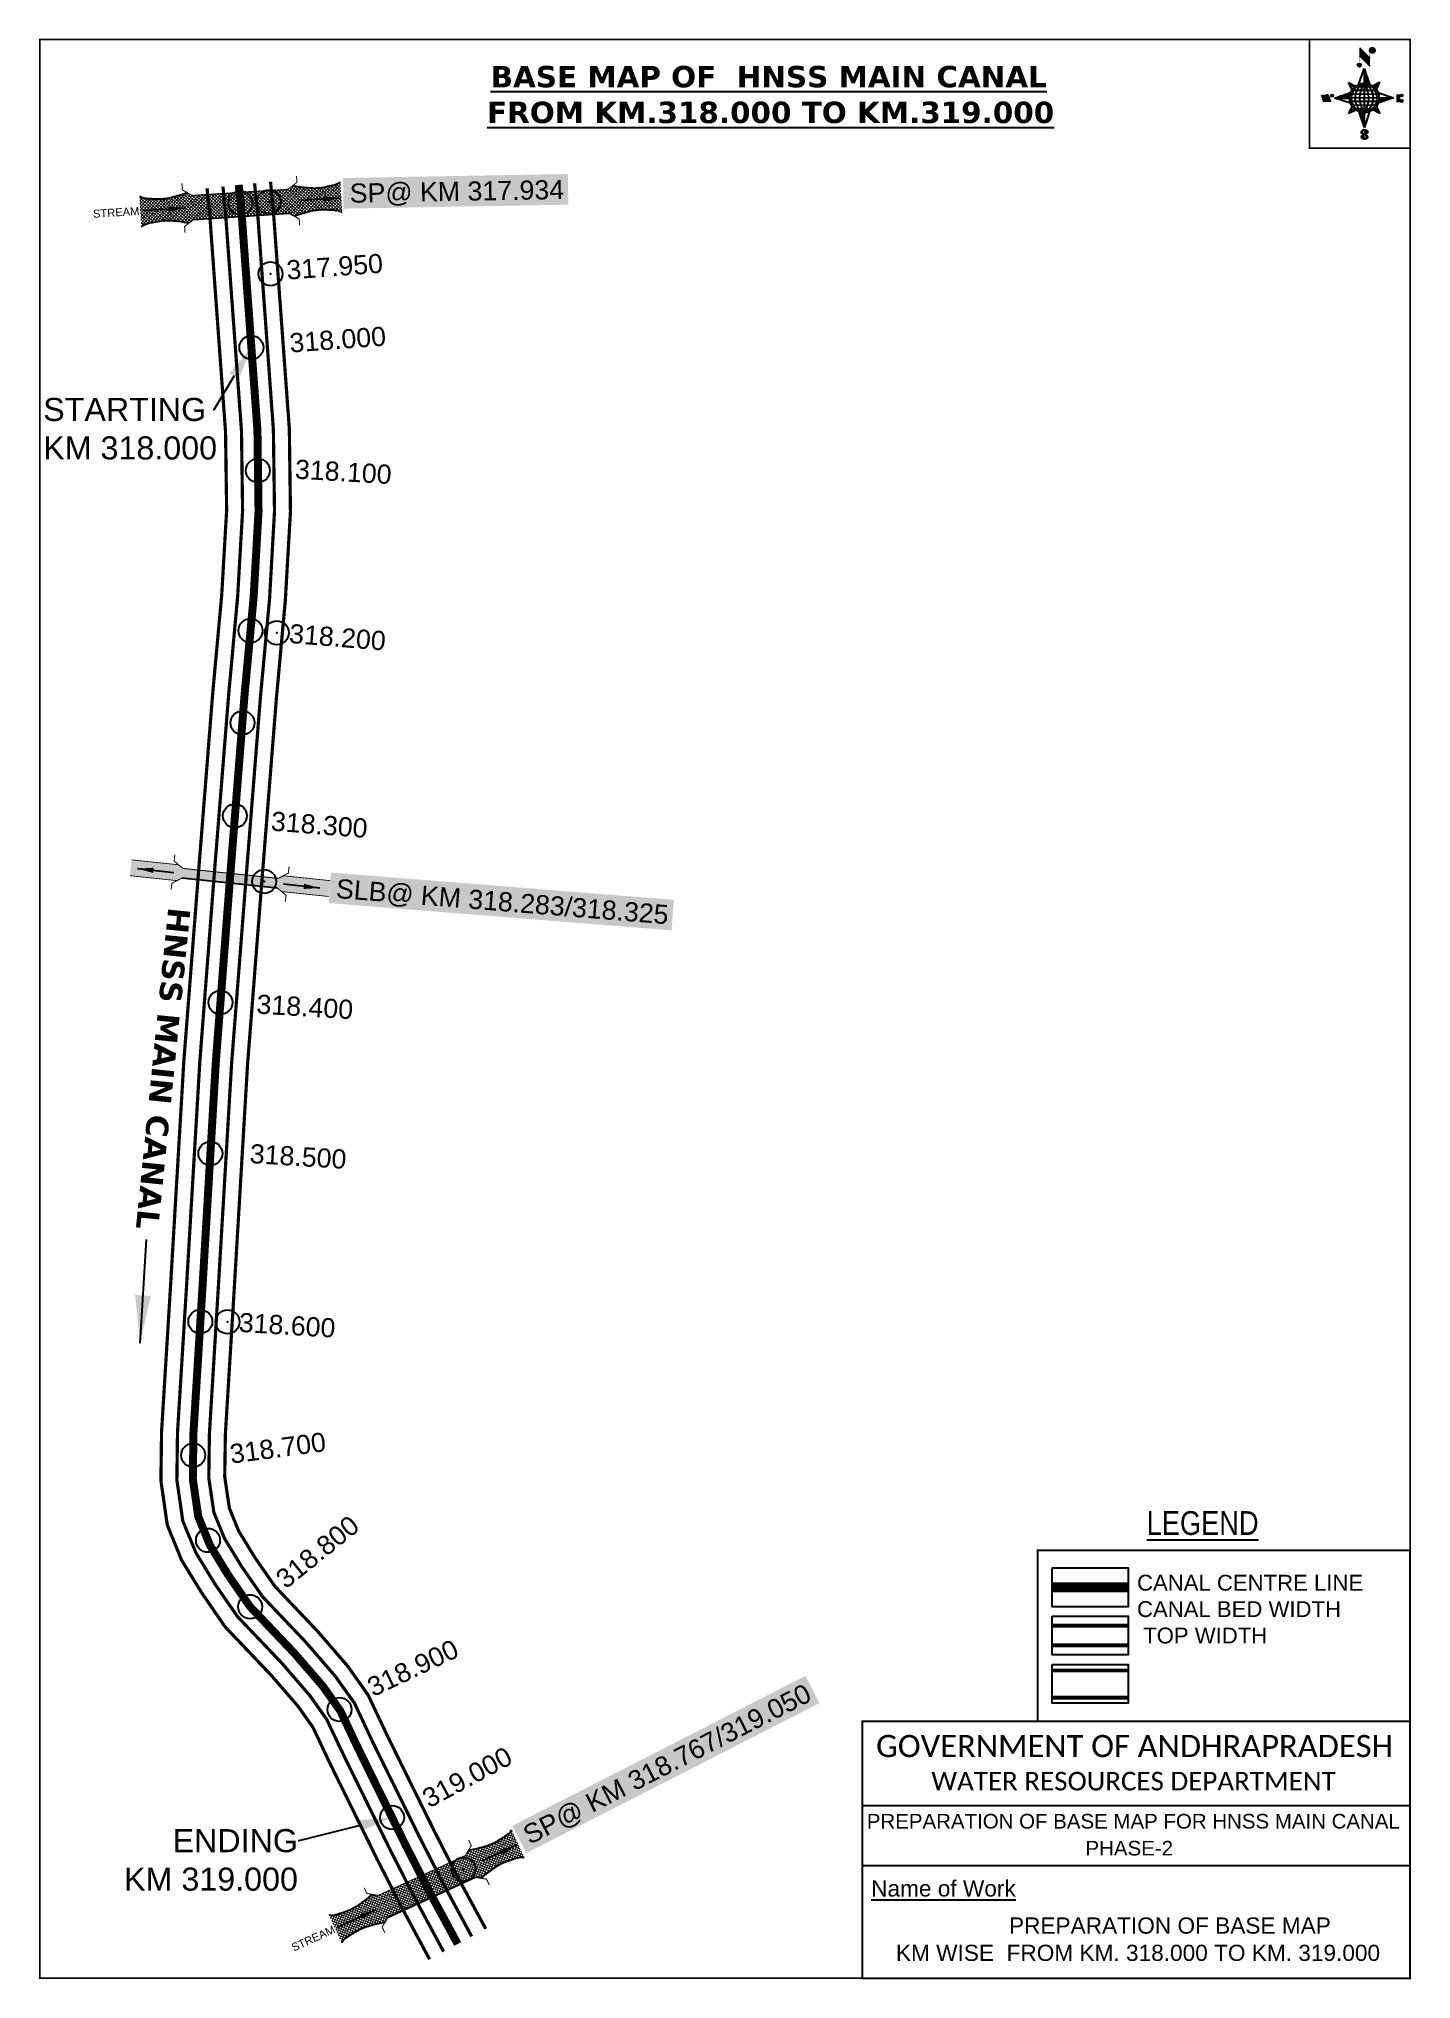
# Model space of a CAD drawing. Header units: inches. Extents: x 789150 to 790010, y 1573464 to 1574680.
import ezdxf
from ezdxf import colors
from ezdxf.entities.mleader import LeaderData, LeaderLine
from ezdxf.enums import TextEntityAlignment as Align
from ezdxf.math import Vec2, Vec3

# ---------------------------------------------------------------- set-up
doc = ezdxf.new("R2010")
doc.units = ezdxf.units.IN
doc.header["$LTSCALE"] = 15
doc.header["$MEASUREMENT"] = 0
doc.header["$PDMODE"] = 32
doc.header["$PDSIZE"] = 15
doc.linetypes.add('ACAD_ISO02W100', pattern=[15, 12, -3])
doc.linetypes.add('HIDDEN2', pattern=[0.1875, 0.125, -0.0625])
for name, color, linetype in [('AQUADUCT', 1, 'Continuous'), ('bord', 1, 'Continuous'), ('CANAL1', 7, 'Continuous'), ('CSMark', 72, 'Continuous'), ('DCBMS', 232, 'Continuous'), ('PAGE', 7, 'Continuous'), ('STRUCTURE', 5, 'Continuous'), ('TEXT', 6, 'Continuous')]:
    doc.layers.add(name, color=color, linetype=linetype)
doc.styles.add('ARIALN', font='ARIALN.TTF')
doc.styles.get("Standard").update_dxf_attribs({"font": 'arial.ttf'})
doc.dimstyles.get("Standard").update_dxf_attribs({"dimtxt": 20, "dimasz": 0.18, "dimexe": 0.18, "dimexo": 0.0625, "dimgap": 0.09, "dimtad": 0, "dimtih": 1, "dimtoh": 1, "dimdec": 4, "dimzin": 0, "dimdsep": 46, "dimtxsty": 'Standard', "dimcen": 0.09, "dimadec": 0, "dimazin": 0, "dimtfac": 1, "dimtdec": 4, "dimtofl": 0, "dimtmove": 0, "dimatfit": 3, "dimfxl": 1, "dimtolj": 1, "dimtzin": 0, "dimarcsym": 0})
pattern_1 = [(267.297113149, (-8720374.938, 50637915.138), (10.5367255337, -0.497431438), [])]
pattern_2 = [(357.297113149, (-8720374.938, 50637915.138), (0.497431438, 10.5367255337), [])]

# ---------------------------------------------------------------- blocks, each defined once
blk = doc.blocks.new('*X26')
at = {"color": 0, "linetype": 'Continuous'}
for p, q in [((6321.6, 240.5), (6322.3, 241.2)), ((6321.6, 240.3), (6322.3, 241)), ((6321.6, 240.1), (6322.3, 240.8)), ((6321.6, 239.9), (6322.4, 240.7)), ((6321.6, 239.8), (6322.4, 240.6)), ((6321.6, 239.6), (6322.5, 240.5)), ((6321.6, 239.4), (6322.5, 240.3)), ((6321.6, 239.2), (6322.6, 240.2)), ((6321.7, 239.1), (6322.6, 240.1)), ((6321.8, 240.8), (6322.4, 241.4)), ((6321.8, 239), (6322.7, 240)), ((6321.8, 239), (6322.8, 239.9)), ((6321.9, 238.9), (6322.9, 239.8)), ((6322, 238.8), (6323, 239.7)), ((6322.1, 241.3), (6322.4, 241.6)), ((6322.1, 238.7), (6323.1, 239.6)), ((6322.2, 238.6), (6323.1, 239.6)), ((6322.3, 238.5), (6323.2, 239.5)), ((6322.4, 238.5), (6323.3, 239.4)), ((6322.5, 238.4), (6323.4, 239.3)), ((6322.7, 238.4), (6323.6, 239.3)), ((6322.8, 238.3), (6323.7, 239.2)), ((6322.9, 238.3), (6323.8, 239.1)), ((6323.1, 238.2), (6323.9, 239.1)), ((6323.2, 238.2), (6324, 239)), ((6323.3, 238.2), (6324.2, 239)), ((6323.5, 238.1), (6324.3, 238.9)), ((6323.7, 238.1), (6324.4, 238.9)), ((6323.8, 238.1), (6324.6, 238.8)), ((6324.1, 238.2), (6324.7, 238.8)), ((6324.3, 238.3), (6324.9, 238.8)), ((6324.6, 238.3), (6325.1, 238.8)), ((6324.8, 238.4), (6325.2, 238.8)), ((6325.1, 238.5), (6325.4, 238.8)), ((6325.4, 238.6), (6325.6, 238.8))]:
    blk.add_line(p, q, dxfattribs=at)
blk = doc.blocks.new('*X25')
at = {"color": 0, "linetype": 'Continuous'}
for p, q in [((6324.4, 240.3), (6324.5, 240.4)), ((6324.6, 240.3), (6324.8, 240.5)), ((6324.7, 240.2), (6325, 240.5)), ((6324.8, 240.2), (6325.2, 240.6)), ((6325, 240.1), (6325.5, 240.6)), ((6325.1, 240.1), (6325.6, 240.6)), ((6325.2, 240), (6325.8, 240.6)), ((6325.3, 240), (6326, 240.6)), ((6325.4, 239.9), (6326.1, 240.6)), ((6325.5, 239.8), (6326.2, 240.5)), ((6325.6, 239.8), (6326.3, 240.5)), ((6325.7, 239.7), (6326.5, 240.4)), ((6325.9, 239.6), (6326.6, 240.3)), ((6326, 239.5), (6326.7, 240.3)), ((6326, 239.4), (6326.8, 240.2)), ((6326.1, 239.3), (6327, 240.2)), ((6326.2, 239.3), (6327.1, 240.1)), ((6326.3, 239.2), (6327.1, 240)), ((6326.4, 239.1), (6327.2, 239.9)), ((6326.5, 239), (6327.3, 239.8)), ((6326.5, 238.9), (6327.4, 239.7)), ((6326.6, 238.8), (6327.5, 239.6)), ((6326.7, 238.7), (6327.5, 239.5)), ((6326.8, 238.6), (6327.6, 239.4)), ((6326.8, 238.5), (6327.7, 239.3)), ((6326.8, 236.5), (6327.4, 237)), ((6326.9, 238.3), (6327.8, 239.2)), ((6326.9, 238.2), (6327.9, 239.1)), ((6326.9, 236.8), (6327.6, 237.4)), ((6327, 238.1), (6327.8, 239)), ((6327, 237.9), (6327.8, 238.8)), ((6327, 237.8), (6327.8, 238.6)), ((6327, 237.6), (6327.8, 238.4)), ((6327, 237.4), (6327.8, 238.2)), ((6327, 237.3), (6327.8, 238)), ((6327, 237.1), (6327.8, 237.9))]:
    blk.add_line(p, q, dxfattribs=at)
blk = doc.blocks.new('H')
at = {"layer": 'bord', "extrusion": (0.000427885, 0.004792, 0.999988)}
h = blk.add_hatch(dxfattribs=at)
h.set_pattern_fill('LINE', color=8, scale=84.387686, angle=-2.7029, style=0)
h.set_pattern_definition(pattern_2)
h.paths.add_polyline_path([(-492, 786, -0.090992), (-448, 775), (-486, 912)])
h = blk.add_hatch(dxfattribs=at)
h.set_pattern_fill('LINE', color=8, scale=84.387686, angle=-92.7029, style=0)
h.set_pattern_definition(pattern_1)
h.paths.add_polyline_path([(-625, 665, -0.090992), (-615, 710), (-751, 671)])
h = blk.add_hatch(dxfattribs=at)
h.set_pattern_fill('LINE', color=8, scale=84.387686, angle=-2.7029, style=0)
h.set_pattern_definition(pattern_2)
h.paths.add_polyline_path([(-504, 533, -0.090992), (-549, 543), (-510, 406)])
h = blk.add_hatch(dxfattribs=at)
h.set_pattern_fill('LINE', color=8, scale=84.387686, angle=-92.7029, style=0)
h.set_pattern_definition(pattern_1)
h.paths.add_polyline_path([(-246, 647), (-372, 653, -0.090992), (-382, 609)])
for p, q in [((-519, 1020, -1217), (-435, 927, -1216)), ((-516, 1087, -1217), (-432, 994, -1217)), ((-538, 774, -1216), (-487, 906, -1216)), ((-487, 906, -1216), (-493, 780, -1216)), ((-487, 906, -1216), (-448, 769, -1216)), ((-865, 701, -1215), (-847, 638, -1215)), ((-847, 700, -1215), (-829, 637, -1215)), ((-829, 699, -1215), (-811, 636, -1215)), ((-829, 699, -1215), (-811, 698, -1215)), ((-811, 698, -1215), (-794, 635, -1215)), ((-752, 665, -1215), (-615, 704, -1215)), ((-627, 794, -1216), (-567, 760, -1216)), ((-627, 794, -1216), (-584, 747, -1215)), ((-599, 731, -1215), (-627, 794, -1216)), ((-421, 753, -1216), (-359, 781, -1216)), ((-359, 781, -1216), (-405, 739, -1216)), ((-359, 781, -1216), (-392, 721, -1215)), ((-379, 693, -1215), (-246, 641, -1215)), ((-213, 669, -1215), (-217, 601, -1215)), ((-752, 665, -1215), (-625, 659, -1215)), ((-619, 614, -1215), (-752, 665, -1215)), ((-639, 526, -1214), (-606, 585, -1215)), ((-639, 526, -1214), (-593, 568, -1215)), ((-577, 553, -1215), (-639, 526, -1214)), ((-511, 400, -1214), (-549, 537, -1214)), ((-460, 533, -1215), (-511, 400, -1214)), ((-505, 527, -1214), (-511, 400, -1214)), ((-371, 513, -1214), (-431, 546, -1215)), ((-371, 513, -1214), (-414, 560, -1215)), ((-399, 576, -1215), (-371, 513, -1214)), ((-246, 641, -1215), (-383, 603, -1215)), ((-373, 647, -1215), (-246, 641, -1215)), ((-197, 600, -1215), (-194, 668, -1215))]:
    blk.add_line(p, q, dxfattribs=at)
at = {"layer": 'bord', "color": 8, "linetype": 'ByBlock', "extrusion": (0.000427885, 0.004792, 0.999988)}
for p, q in [((-375, 679, -1215), (-620, 691, -1215)), ((-386, 711, -1215), (-605, 722, -1215)), ((-411, 744, -1216), (-578, 752, -1216)), ((-493, 780, -1216), (-505, 527, -1214)), ((-373, 647, -1215), (-625, 659, -1215)), ((-378, 616, -1215), (-623, 628, -1215)), ((-392, 585, -1215), (-611, 595, -1215)), ((-420, 555, -1215), (-587, 562, -1215))]:
    blk.add_line(p, q, dxfattribs=at)
at = {"layer": 'bord', "extrusion": (0.000427885, 0.004792, 0.999988), "elevation": -1212}
for points, const_width in [([(-522, 960), (-516, 1093)], 1.61), ([(-434, 933), (-428, 1066)], 1.61), ([(-870, 707), (-846, 706)], 0.642), ([(-829, 643), (-821, 678)], 0.642), ([(-793, 641), (-782, 694)], 0.642), ([(-223, 676), (-174, 673)], 0.706), ([(-829, 643), (-855, 644)], 0.642), ([(-811, 642), (-784, 641)], 0.642), ([(-177, 605), (-226, 607)], 0.706), ([(-195, 645), (-185, 644)], 0.706)]:
    blk.add_lwpolyline(points, dxfattribs=dict(at, const_width=const_width))
for points, const_width in [([(-414, 1073, 1), (-398, 1058, 1)], 22.3), ([(-530, 950, 1), (-520, 939, 1)], 14.8), ([(-776, 697, 1), (-769, 690, 1)], 8.9), ([(-180, 618, 1), (-173, 611, 1)], 9.79), ([(-178, 667, 1), (-171, 660, 1)], 9.79), ([(-490, 362, 1), (-498, 369, 1)], 11.1), ([(-525, 322, 1), (-533, 329, 1)], 11.1)]:
    blk.add_lwpolyline(points, format="xyb", close=True, dxfattribs=dict(at, const_width=const_width))
for points in [[(-537, 317), (-531, 310), (-520, 307), (-505, 307), (-494, 310), (-486, 318), (-487, 326), (-491, 333), (-494, 336), (-503, 341), (-522, 347), (-530, 352), (-534, 355), (-537, 363), (-537, 373), (-530, 381), (-520, 384), (-504, 384), (-493, 380), (-487, 373)], [(-522, 348), (-526, 354), (-528, 361), (-528, 371), (-526, 375), (-521, 381), (-515, 384)], [(-505, 307), (-499, 312), (-497, 319), (-497, 327), (-501, 335), (-509, 343)]]:
    blk.add_lwpolyline(points, dxfattribs=at)
at = {"layer": 'bord', "extrusion": (0.000427885, 0.004792, 0.999988)}
for centre, radius in [((-406, 1065, -1212), 22.3), ((-525, 944, -1212), 14.8), ((-773, 694, -1212), 8.9), ((-498, 659, -1212), 127), ((-177, 615, -1212), 9.79), ((-174, 663, -1212), 9.79), ((-494, 365, -1212), 11.1), ((-529, 325, -1212), 11.1)]:
    blk.add_circle(centre, radius, dxfattribs=at)
at = {"layer": 'bord', "color": 8, "linetype": 'ByBlock', "extrusion": (0.000427885, 0.004792, 0.999988)}
for centre, radius, start, end in [((-482, 658, -1212), 128, 94.9254, 259.6691), ((-437, 656, -1212), 141, 113.2864, 241.308), ((-316, 651, -1212), 222, 142.5892, 212.0053), ((-560, 662, -1212), 141, 293.2864, 61.308), ((-681, 668, -1212), 222, 322.5892, 32.0053), ((-515, 660, -1212), 128, 274.9254, 79.6691)]:
    blk.add_arc(centre, radius, start, end, dxfattribs=at)
at = {"layer": 'bord', "extrusion": (0.000427885, 0.004792, 0.999988)}
for points in [[(-516, 1093, -1212), (-431, 1000, -1212), (-519, 1026, -1212), (-434, 933, -1212)], [(-864, 707, -1212), (-846, 706, -1212), (-846, 644, -1212), (-829, 643, -1212)], [(-829, 705, -1212), (-811, 704, -1212), (-811, 642, -1212), (-793, 641, -1212)], [(-193, 674, -1212), (-197, 606, -1212), (-213, 675, -1212), (-216, 607, -1212)]]:
    blk.add_solid(points, dxfattribs=at)
at = {"layer": 'bord', "extrusion": (0.000427885, 0.004792, 0.999988), "xscale": 7.977342409717546, "yscale": 7.977342408231451, "zscale": 7.977342408476333, "rotation": 138.0840426661453}
for name, p in [('*X25', (38301, -31929, -1212)), ('*X26', (38314, -31951, -1212))]:
    blk.add_blockref(name, p, dxfattribs=at)
blk = doc.blocks.new('SP')
at = {"layer": 'STRUCTURE'}
h = blk.add_hatch(dxfattribs=at)
h.set_pattern_fill('DASH', color=256, scale=8, style=0)
edge = h.paths.add_edge_path()
edge.add_spline(control_points=[(769825.7, 1706742.1), (769825.3, 1706741.8), (769823.8, 1706740.8), (769820.9, 1706740.3), (769817, 1706739.7), (769811.4, 1706738.9), (769804, 1706739.7), (769798.4, 1706741), (769795.6, 1706741.6)], knot_values=[0, 0, 0, 0, 1.613557, 5.24513, 8.624976, 13.470124, 22.190216, 30.746377, 30.746377, 30.746377, 30.746377], degree=3, periodic=0)
edge.add_line((769795.6, 1706741.6), (769792.6, 1706739.6))
edge.add_line((769792.6, 1706739.6), (769732.6, 1706739.6))
edge.add_line((769732.6, 1706739.6), (769729.6, 1706741.6))
edge.add_spline(control_points=[(769729.6, 1706741.6), (769726.9, 1706740.9), (769721.3, 1706739.5), (769713.9, 1706738.5), (769708.3, 1706739.1), (769704.4, 1706739.6), (769701.5, 1706740), (769700, 1706741), (769699.5, 1706741.3)], knot_values=[0, 0, 0, 0, 8.556161, 17.276253, 22.121402, 25.501247, 29.13282, 30.746377, 30.746377, 30.746377, 30.746377], degree=3, periodic=0)
edge.add_line((769699.5, 1706741.3), (769699.5, 1706722.1))
edge.add_spline(control_points=[(769699.5, 1706722.1), (769700, 1706722.4), (769701.4, 1706723.4), (769704.3, 1706724), (769708.2, 1706724.5), (769713.8, 1706725.3), (769721.2, 1706724.5), (769726.8, 1706723.3), (769729.6, 1706722.6)], knot_values=[0, 0, 0, 0, 1.613557, 5.24513, 8.624976, 13.470124, 22.190216, 30.746377, 30.746377, 30.746377, 30.746377], degree=3, periodic=0)
edge.add_line((769729.6, 1706722.6), (769732.6, 1706724.6))
edge.add_line((769732.6, 1706724.6), (769792.6, 1706724.6))
edge.add_line((769792.6, 1706724.6), (769795.6, 1706722.6))
edge.add_spline(control_points=[(769795.6, 1706722.6), (769798.4, 1706723.3), (769803.9, 1706724.8), (769811.3, 1706725.8), (769817, 1706725.1), (769820.9, 1706724.7), (769823.8, 1706724.2), (769825.2, 1706723.3), (769825.7, 1706723)], knot_values=[0, 0, 0, 0, 8.556161, 17.276253, 22.121402, 25.501247, 29.13282, 30.746377, 30.746377, 30.746377, 30.746377], degree=3, periodic=0)
edge.add_line((769825.7, 1706723), (769825.7, 1706742.1))
h.paths.add_polyline_path([(769764.2, 1706732.1, -1), (769761.1, 1706732.1, -1)], flags=0)
h.paths.add_polyline_path([(769761.1, 1706732.1, 1), (769764.2, 1706732.1, 1)], flags=16)
at = {"layer": 'STRUCTURE', "const_width": 0.628}
for points in [[(769726.6, 1706747.6), (769726.6, 1706743.6), (769732.6, 1706739.6), (769792.6, 1706739.6), (769798.6, 1706743.6), (769798.6, 1706747.6)], [(769726.6, 1706716.6), (769726.6, 1706720.6), (769732.6, 1706724.6), (769792.6, 1706724.6), (769798.6, 1706720.6), (769798.6, 1706716.6)]]:
    blk.add_lwpolyline(points, dxfattribs=at)
at = {"layer": 'STRUCTURE', "color": 3}
blk.add_lwpolyline([(769732.6, 1706724.6), (769792.6, 1706724.6)], dxfattribs=at)
blk.add_lwpolyline([(769732.6, 1706724.6), (769792.6, 1706724.6)], dxfattribs=at)
at = {"layer": 'STRUCTURE', "color": 0}
blk.add_circle((769762.6, 1706732.1), 1.55, dxfattribs=at)
at = {"layer": 'STRUCTURE'}
for points in [[(769699.5, 1706741.3), (769700.9, 1706740.5), (769704.4, 1706739.6), (769707.8, 1706739.2), (769712.6, 1706738.8), (769721.3, 1706739.7), (769729.6, 1706741.6)], [(769825.7, 1706742.1), (769824.3, 1706741.3), (769820.8, 1706740.3), (769817.5, 1706739.8), (769812.7, 1706739.2), (769804, 1706739.9), (769795.6, 1706741.6)], [(769825.7, 1706723), (769824.3, 1706723.8), (769820.8, 1706724.7), (769817.4, 1706725.1), (769812.6, 1706725.5), (769803.9, 1706724.6), (769795.6, 1706722.6)], [(769699.5, 1706722.1), (769700.9, 1706723), (769704.4, 1706724), (769707.7, 1706724.5), (769712.5, 1706725), (769721.2, 1706724.4), (769729.6, 1706722.6)]]:
    blk.add_spline(points, degree=3, dxfattribs=at)
at = {"layer": 'STRUCTURE', "color": 0}
blk.add_text('STREAM', height=5, dxfattribs=at).set_placement((769684.3, 1706732.1), align=Align.MIDDLE_CENTER)
for points in [[(769727.4, 1706732.1), (769700.8, 1706732.1)], [(769824.4, 1706732.1), (769800.5, 1706732.1)]]:
    blk.add_leader(points, dimstyle='Standard', override={"dimasz": 10, "dimgap": 0.09, "dimtad": 0}, dxfattribs=at)
blk = doc.blocks.new('SLB')
at = {"layer": 'STRUCTURE'}
h = blk.add_hatch(dxfattribs=at)
h.set_pattern_fill('DOTS', color=6, scale=20, angle=320.3722, style=0)
h.set_pattern_definition([(320.372247934, (-159.4327, -72.9564), (1.2786241598, 0.5641323054), [0, -1.25])])
h.paths.add_polyline_path([(769699.5, 1706871.1), (769699.5, 1706861.1), (769729.1, 1706861.1), (769732.1, 1706863.1), (769792.1, 1706863.1), (769795.1, 1706861.1), (769824.7, 1706861.1), (769824.7, 1706871.1), (769795.1, 1706871.1), (769792.1, 1706869.1), (769732.1, 1706869.1), (769729.1, 1706871.1)])
at = {"layer": 'STRUCTURE', "color": 6, "const_width": 0.628}
for points in [[(769726.1, 1706877.1), (769726.1, 1706873.1), (769732.1, 1706869.1), (769792.1, 1706869.1), (769798.1, 1706873.1), (769798.1, 1706877.1)], [(769726.1, 1706855.1), (769726.1, 1706859.1), (769732.1, 1706863.1), (769792.1, 1706863.1), (769798.1, 1706859.1), (769798.1, 1706855.1)]]:
    blk.add_lwpolyline(points, dxfattribs=at)
at = {"layer": 'STRUCTURE', "color": 6, "linetype": 'ACAD_ISO02W100', "ltscale": 0.5, "const_width": 0.5}
for points in [[(769699.5, 1706871.1), (769729.1, 1706871.1)], [(769699.5, 1706861.1), (769729.1, 1706861.1)], [(769795.1, 1706871.1), (769824.7, 1706871.1)], [(769795.1, 1706861.1), (769824.7, 1706861.1)]]:
    blk.add_lwpolyline(points, dxfattribs=at)
at = {"layer": 'STRUCTURE', "color": 6}
blk.add_lwpolyline([(769732.1, 1706863.1), (769792.1, 1706863.1)], dxfattribs=at)
blk.add_lwpolyline([(769732.1, 1706863.1), (769792.1, 1706863.1)], dxfattribs=at)
at = {"layer": 'STRUCTURE', "color": 0}
blk.add_circle((769762.1, 1706866.1), 1.24, dxfattribs=at)
for points in [[(769703.8, 1706866), (769726.7, 1706866)], [(769818.6, 1706865.8), (769795.7, 1706865.8)]]:
    blk.add_leader(points, dimstyle='Standard', override={"dimasz": 10, "dimgap": 0.09, "dimtad": 0}, dxfattribs=at)

msp = doc.modelspace()

# ---------------------------------------------------------------- linework, layer by layer
at = {"layer": 'CANAL1', "color": 200, "const_width": 2}
for points in [[(789295, 1574590.7), (789296.7, 1574573.6), (789306.8, 1574435.8), (789307.5, 1574383.8), (789304.3, 1574328.5), (789298.7, 1574267), (789289.7, 1574153.8), (789280.6, 1574037.3), (789272.3, 1573897.3), (789266.7, 1573805.6), (789266.3, 1573779), (789269.2, 1573759.3), (789275, 1573745), (789285.3, 1573728.2), (789297.8, 1573710.2), (789324.6, 1573682), (789343.5, 1573660.1), (789356.2, 1573642.1), (789368.2, 1573616.7), (789397.5, 1573557.2), (789412.8, 1573527.2), (789429.9, 1573495.6)], [(789255.2, 1574586.6), (789256.9, 1574570.1), (789266.8, 1574434), (789267.5, 1574384.7), (789264.4, 1574331.5), (789258.8, 1574270.5), (789249.8, 1574156.9), (789240.7, 1574040), (789232.4, 1573899.7), (789226.7, 1573807.1), (789226.3, 1573776.4), (789230.3, 1573748.7), (789239.2, 1573726.8), (789251.8, 1573706.3), (789266.6, 1573684.8), (789294.9, 1573655.1), (789312, 1573635.4), (789321.6, 1573621.9), (789332.2, 1573599.4), (789361.8, 1573539.3), (789377.4, 1573508.7), (789394.7, 1573476.5)]]:
    msp.add_lwpolyline(points, dxfattribs=at)
at = {"layer": 'CANAL1', "color": 5, "const_width": 2}
for points in [[(789265.2, 1574587.6), (789266.8, 1574571), (789276.8, 1574434.5), (789277.5, 1574384.5), (789274.4, 1574330.7), (789268.8, 1574269.6), (789259.7, 1574156.1), (789250.7, 1574039.3), (789242.4, 1573899.1), (789236.7, 1573806.7), (789236.3, 1573777), (789240, 1573751.3), (789248.2, 1573731.4), (789260.1, 1573711.8), (789274.4, 1573691.2), (789302.3, 1573661.9), (789319.8, 1573641.6), (789330.2, 1573626.9), (789341.2, 1573603.7), (789370.7, 1573543.7), (789386.3, 1573513.3), (789403.5, 1573481.3)], [(789285, 1574589.7), (789286.8, 1574572.7), (789296.8, 1574435.3), (789297.5, 1574384), (789294.4, 1574329.2), (789288.7, 1574267.9), (789279.7, 1574154.5), (789270.6, 1574037.9), (789262.3, 1573897.9), (789256.7, 1573806), (789256.3, 1573778.3), (789259.5, 1573756.6), (789266.1, 1573740.4), (789276.9, 1573722.7), (789290, 1573703.8), (789317.1, 1573675.3), (789335.6, 1573653.9), (789347.6, 1573637.1), (789359.2, 1573612.4), (789388.6, 1573552.7), (789404, 1573522.6), (789421.1, 1573490.8)]]:
    msp.add_lwpolyline(points, dxfattribs=at)
at = {"layer": 'CANAL1', "color": 1, "linetype": 'HIDDEN2', "ltscale": 8, "const_width": 5}
msp.add_lwpolyline([(789275.1, 1574588.7), (789276.8, 1574571.9), (789286.8, 1574434.9), (789287.5, 1574384.2), (789284.4, 1574330), (789278.7, 1574268.7), (789269.7, 1574155.3), (789268.3, 1574137.1), (789263.6, 1574076.2), (789260.7, 1574038.6), (789252.4, 1573898.5), (789246.7, 1573806.4), (789246.3, 1573777.7), (789249.7, 1573754), (789257.1, 1573735.9), (789268.5, 1573717.3), (789282.2, 1573697.5), (789309.7, 1573668.6), (789327.7, 1573647.8), (789338.9, 1573632), (789350.2, 1573608.1), (789371.2, 1573565.4), (789379.6, 1573548.2), (789395.1, 1573517.9), (789408.5, 1573493.2), (789412.3, 1573486.1)], dxfattribs=at)
at = {"layer": 'CANAL1', "color": 1, "linetype": 'HIDDEN2', "ltscale": 100, "const_width": 6.2, "elevation": -0.4}
msp.add_lwpolyline([(789832.6, 1573709.7), (789785.1, 1573709.7)], dxfattribs=at)
at = {"layer": 'CANAL1', "color": 5, "const_width": 2.48, "elevation": -0.4}
for points in [[(789832.6, 1573685.6), (789785.1, 1573685.6)], [(789832.6, 1573673.2), (789785.1, 1573673.2)]]:
    msp.add_lwpolyline(points, dxfattribs=at)
at = {"layer": 'CANAL1', "color": 200, "const_width": 2.48, "elevation": -0.4}
for points in [[(789832.6, 1573657.5), (789785.1, 1573657.5)], [(789832.6, 1573640.5), (789785.1, 1573640.5)]]:
    msp.add_lwpolyline(points, dxfattribs=at)
at = {"layer": 'CSMark', "color": 3}
for p in [(789276.2, 1574577.4), (789295, 1574533), (789283, 1574486.8), (789287.1, 1574409.6), (789282.5, 1574309.3), (789299, 1574308), (789277.4, 1574251.5), (789272.7, 1574193.2), (789263.6, 1574076.3), (789263.6, 1574076.2), (789257.3, 1573981.6), (789251, 1573876.2), (789268, 1573876), (789246.5, 1573792.4), (789255.8, 1573739.1), (789282.2, 1573697.5), (789338.2, 1573633), (789371.2, 1573565.4)]:
    msp.add_point(p, dxfattribs=at)
at = {"layer": 'CSMark'}
for p in [(789294, 1574578, 7), (789291, 1574152, 8), (789416, 1573533, 9)]:
    msp.add_point(p, dxfattribs=at)
at = {"layer": 'PAGE', "const_width": 1.03}
msp.add_lwpolyline([(790009.4, 1573464.6), (790009.4, 1574679.8), (789150.3, 1574679.8), (789150.3, 1573464.6), (790009.4, 1573464.6)], dxfattribs=at)
at = {"layer": 'PAGE'}
for points, const_width in [([(790009.4, 1574679.8), (789946.3, 1574679.8), (789946.3, 1574611.8), (790009.4, 1574611.8)], 1.03), ([(789775.9, 1573732.9), (790009.4, 1573732.9), (790009.4, 1573625.6), (789775.9, 1573625.6)], 1.24), ([(789666, 1573625.6), (790009.4, 1573625.6), (790009.4, 1573464.6), (789666, 1573464.6)], 1.24)]:
    msp.add_lwpolyline(points, close=True, dxfattribs=dict(at, const_width=const_width))
at = {"layer": 'PAGE', "elevation": -0.4}
for points in [[(789785.1, 1573721.9), (789832.6, 1573721.9), (789832.6, 1573697.5), (789785.1, 1573697.5)], [(789785.1, 1573691.6), (789832.6, 1573691.6), (789832.6, 1573667.3), (789785.1, 1573667.3)], [(789785.1, 1573661.3), (789832.6, 1573661.3), (789832.6, 1573637), (789785.1, 1573637)]]:
    msp.add_lwpolyline(points, close=True, dxfattribs=at)
at = {"layer": 'PAGE'}
for points in [[(789666, 1573572.8), (790009.4, 1573572.8)], [(789666, 1573535.3), (790009.4, 1573535.3)]]:
    msp.add_lwpolyline(points, dxfattribs=at)

# ---------------------------------------------------------------- block references
at = {"layer": 'AQUADUCT', "color": 1, "xscale": 0.07273480644030612, "yscale": 0.07273480647565665, "zscale": 0.07273480643389475, "rotation": 3.078330607406165}
msp.add_blockref('H', (790019.4, 1574597.7, 88.3), dxfattribs=at)
at = {"layer": 'STRUCTURE', "color": 0}
for name, p, rotation in [('SP', (129816.1, -177730.9), 3.652873963705315), ('SLB', (-153912, -43354.4), 354.0276219241813), ('SP', (800069.7, -298737.1), 24.6028441082081)]:
    msp.add_blockref(name, p, dxfattribs=dict(at, rotation=rotation))

# ---------------------------------------------------------------- texts
at = {"layer": 'CANAL1', "insert": (789245, 1574135.8), "char_height": 14, "width": 205.129, "attachment_point": 1, "rotation": 264.224}
msp.add_mtext('\\pi0.96322;{\\fVerdana|b1|i0|c0|p34;HNSS MAIN CANAL}', dxfattribs=at)
at = {"layer": 'CSMark', "color": 1}
for s, rotation, p in [('317.950', 4.1671, (789305, 1574535.3)), ('318.000', 4.1671, (789306.9, 1574489.6)), ('318.100', 356.7418, (789310.4, 1574410.6)), ('318.200', 355.4524, (789306.8, 1574307.6)), ('318.300', 355.5644, (789295.4, 1574190)), ('318.400', 356.6114, (789286.3, 1574075.3)), ('318.500', 356.4954, (789282.1, 1573981.6)), ('318.600', 356.4954, (789275.2, 1573875.8)), ('318.700', 7.5449, (789269.5, 1573793.1)), ('318.800', 38.8518, (789300.8, 1573712.9)), ('318.900', 25.3141, (789356.8, 1573646.2)), ('319.000', 28.2919, (789391.6, 1573576.3))]:
    msp.add_text(s, height=12, rotation=rotation, dxfattribs=at).set_placement(p, align=Align.MIDDLE_LEFT)
at = {"layer": 'PAGE', "extrusion": (0.000201441, 0.004807, 0.999988), "style": 'ARIALN'}
msp.add_text('%%ULEGEND', height=14.89, rotation=359.9999, dxfattribs=at).set_placement((789879.3, 1573731, 7723.9), align=Align.MIDDLE)
at = {"layer": 'PAGE', "extrusion": (0.000201441, 0.004807, 0.999988)}
for s, height, p in [('PREPARATION OF BASE MAP FOR HNSS MAIN CANAL', 9.179, (789668.8, 1573539.5, 7722.9)), ('%%UName of Work', 10.155, (789671.5, 1573496.9, 7721.5))]:
    msp.add_text(s, height=height, rotation=359.9999, dxfattribs=at).set_placement(p)
for s, height, p in [('PHASE-2', 9.18, (789833.3, 1573527.2, 7722.8)), ('PREPARATION OF BASE MAP', 10.155, (789858.8, 1573478.7, 7721.6)), ('KM WISE  FROM KM. 318.000 TO KM. 319.000', 10.155, (789838.8, 1573461.6, 7721.6))]:
    msp.add_text(s, height=height, rotation=359.9999, dxfattribs=at).set_placement(p, align=Align.MIDDLE_CENTER)
at = {"layer": 'PAGE', "extrusion": (0.000201441, 0.004807, 0.999988), "attachment_point": 1, "text_direction": (1, -1e-06, -0.000201)}
for s, insert, char_height, width in [('CANAL CENTRE LINE CANAL BED WIDTH {\\H2.3717x; }\\P TOP WIDTH{\\H1.9152x; }', (789838.2, 1573717.5, -0.4), 9.925, 174.653), ('\\pi3.7102;{\\fCalibri|b0|i0|c0|p34;\\H1.3333x;GOVERNMENT OF ANDHRAPRADESH\\P\\pi38.33;\\H0.83998x;WATER RESOURCES DEPARTMENT}', (789670.9, 1573617.1, -1.4), 10.4, 332.169)]:
    msp.add_mtext(s, dxfattribs=dict(at, insert=insert, char_height=char_height, width=width))
at = {"layer": 'STRUCTURE', "color": 5, "char_height": 12, "attachment_point": 1, "bg_fill": 1, "box_fill_scale": 1.3, "bg_fill_color": 7, "bg_fill_true_color": 16777215, "bg_fill_transparency": 4390977}
for s, insert, width, rotation in [('\\pi0.43653;SP@ KM 317.934', (789344.1, 1574589.5), 133.749, 1.0036), ('\\pi0.43653;SLB@ KM 318.283/318.325', (789336.2, 1574153.8), 208.467, 355.4524), ('\\pi0.50202;SP@ KM 318.767/319.050', (789451.5, 1573558.6), 199.143, 27.0916)]:
    msp.add_mtext(s, dxfattribs=dict(at, insert=insert, width=width, rotation=rotation))
at = {"layer": 'TEXT', "color": 1, "insert": (789410.5, 1574663.3), "char_height": 13.441, "width": 392.704, "attachment_point": 1}
msp.add_mtext('\\pi22.493;{\\fVerdana|b1|i0|c0|p34;\\LBASE MAP OF  HNSS MAIN CANAL \\P\\pi20.227;FROM KM.318.000 TO KM.319.000}', dxfattribs=at)

# ---------------------------------------------------------------- leaders
at = {"layer": 'CANAL1'}
msp.add_leader([(789213.2, 1573862.7), (789217.2, 1573927.6)], dimstyle='Standard', override={"dimasz": 30, "dimgap": 0.09, "dimtad": 0}, dxfattribs=at)
at = {"layer": 'DCBMS', "color": 5}
ml = msp.add_multileader_mtext('Standard', dxfattribs=at)
ml.set_content('STARTING\\PKM 318.000', color=5)
ml.set_leader_properties()
ml.build(insert=Vec2(0, 0))
ml.multileader.update_dxf_attribs({"dogleg_length": 0.36, "arrow_head_size": 20.7})
ctx = ml.context
ctx.base_point, ctx.char_height, ctx.arrow_head_size, ctx.landing_gap_size, ctx.plane_origin = Vec3(789152.4, 1574447.8), 14.47, 20.7, 0.0931, Vec3(789329.1, 1574523.1)
notes = []
notes.append((ctx, [(0, (1, 1, 0), (789259.5, 1574447.8), (-1, 0), 0.372, [(0, [(789283, 1574486.8)], 0, [])])]))
ctx.mtext.insert, ctx.mtext.flow_direction = Vec3(789152.5, 1574455.2), 5
for ctx, leaders in notes:
    for number, flags, end, landing, length, lines in leaders:
        leader = LeaderData()
        leader.index, (leader.has_last_leader_line, leader.has_dogleg_vector, leader.attachment_direction) = number, flags
        leader.last_leader_point, leader.dogleg_vector, leader.dogleg_length = Vec3(end), Vec3(landing), length
        for number, points, colour, breaks in lines:
            line = LeaderLine()
            line.index, line.vertices, line.color, line.breaks = number, Vec3.list(points), colors.encode_raw_color(colour), breaks
            leader.lines.append(line)
        ctx.leaders.append(leader)

# ---------------------------------------------------------------- next in the draw order: leaders
ml = msp.add_multileader_mtext('Standard', dxfattribs=at)
ml.set_content('ENDING \\PKM 319.000', color=5)
ml.set_leader_properties()
ml.build(insert=Vec2(0, 0))
ml.multileader.update_dxf_attribs({"dogleg_length": 0.36, "arrow_head_size": 20.7})
ctx = ml.context
ctx.base_point, ctx.char_height, ctx.arrow_head_size, ctx.landing_gap_size, ctx.plane_origin = Vec3(789205.5, 1573550.7), 14.47, 20.7, 0.0931, Vec3(789354.1, 1573770.2)
ctx.text_align_type = 2
notes = []
notes.append((ctx, [(0, (1, 1, 0), (789312.7, 1573550.7), (-1, 0), 0.36, [(0, [(789371.2, 1573565.4)], 0, [])])]))
ctx.mtext.insert, ctx.mtext.width, ctx.mtext.alignment, ctx.mtext.flow_direction = Vec3(789312.2, 1573558.1), 112.747, 3, 5
ctx.mtext.has_bg_fill, ctx.mtext.bg_color, ctx.mtext.bg_scale_factor, ctx.mtext.bg_transparency, ctx.mtext.use_window_bg_color = 1, -1027028792, 1.5, 0, 1
for ctx, leaders in notes:
    for number, flags, end, landing, length, lines in leaders:
        leader = LeaderData()
        leader.index, (leader.has_last_leader_line, leader.has_dogleg_vector, leader.attachment_direction) = number, flags
        leader.last_leader_point, leader.dogleg_vector, leader.dogleg_length = Vec3(end), Vec3(landing), length
        for number, points, colour, breaks in lines:
            line = LeaderLine()
            line.index, line.vertices, line.color, line.breaks = number, Vec3.list(points), colors.encode_raw_color(colour), breaks
            leader.lines.append(line)
        ctx.leaders.append(leader)

doc.saveas('drawing.dxf')
